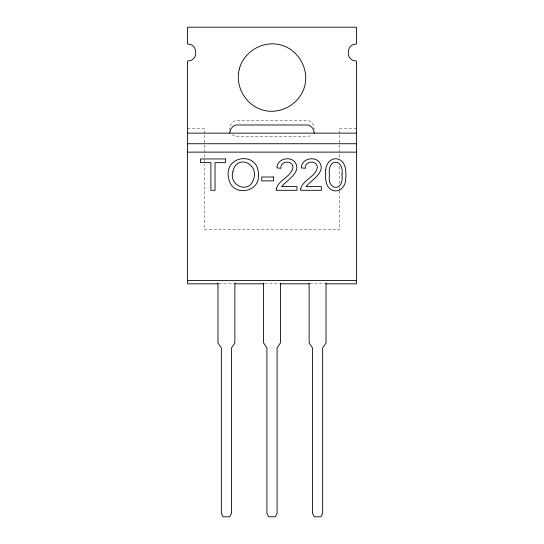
<?xml version="1.0" encoding="UTF-8"?>
<svg xmlns="http://www.w3.org/2000/svg" width="544" height="544" viewBox="0 0 544 544"><rect width="100%" height="100%" fill="white"/><g stroke="black" fill="none" stroke-linecap="round" stroke-linejoin="round"><path stroke-width="0.41" stroke-dasharray="2.72 2.04" d="M187.585 128.5L204.469 128.5L204.469 163.105M356.415 128.5L339.531 128.5L339.531 158.039M218.974 283.818L234.246 283.818M264.792 283.818L279.208 283.818M309.754 283.818L325.026 283.818M339.531 166.484L339.531 183.369M339.531 187.585L339.531 190.121M339.531 190.964L339.531 229.792L204.469 229.792L204.469 163.948M232.268 134.463A8.439 8.439 0 0 0 236.048 136.653L307.952 136.653A8.439 8.439 0 0 0 311.732 134.463M230.078 130.682A8.439 8.439 0 0 1 236.048 120.34L307.952 120.34A8.439 8.439 0 0 1 314.174 129.248"/><path stroke-width="0.82" d="M187.585 133.137L356.415 133.137M187.585 143.738L356.415 143.738M187.585 152.13L356.415 152.13M187.585 280.439L356.415 280.439M218.13 283.818L187.585 283.818L187.585 60.969C198.601 61.302 198.308 43.69 187.585 44.084L187.585 27.2L356.415 27.2L356.415 44.084C345.692 43.69 345.399 61.302 356.415 60.969L356.415 283.818L325.87 283.818M235.096 283.818L263.942 283.818M280.058 283.818L308.904 283.818M326.026 282.975L326.026 342.91L322.646 347.97L322.646 513.42L320.96 516.8L314.208 516.8L312.521 513.42L312.521 347.97L309.142 342.91L309.142 282.975M280.439 282.975L280.439 342.91L277.066 347.97L277.066 513.42L275.38 516.8L268.62 516.8L266.934 513.42L266.934 347.97L263.561 342.91L263.561 282.975M234.858 282.975L234.858 342.91L231.479 347.97L231.479 513.42L229.792 516.8L223.04 516.8L221.354 513.42L221.354 347.97L217.974 342.91L217.974 282.975M314.208 133.137A8.439 8.439 0 0 0 307.952 124.984L236.048 124.984A8.439 8.439 0 0 0 229.792 133.137M341.965 174.828C344.42 191.508 326.964 191.522 329.433 174.828C326.978 157.971 344.406 158.236 341.965 174.828M258.38 174.658C260.256 192.875 232.104 197.084 228.847 179.044C222.489 155.094 259.026 150.47 258.38 174.658M325.761 169.81C325.176 176.97 324.802 188.333 333.554 190.624C340.19 192.386 345.474 186.034 345.637 179.819C346.242 172.672 346.582 161.656 338.069 159.066C331.378 157.134 325.91 163.506 325.761 169.81M232.873 171.802C228.521 185.293 248.363 194.201 253.348 180.003C259.848 163.492 236.388 153.442 232.873 171.802M276.352 188.931L276.264 190.291L296.983 190.291L296.983 186.592L281.608 186.592C287.103 179.955 303.001 171.516 294.311 161.316C288.551 156.046 276.923 159.263 276.991 167.878L280.949 168.286C280.038 160.691 292.951 159.814 292.985 167.43C291.244 176.99 278.65 179.527 276.352 188.931M300.71 188.931L300.621 190.291L321.348 190.291L321.348 186.592L305.966 186.592C311.467 179.955 327.359 171.516 318.675 161.316C312.909 156.046 301.288 159.263 301.349 167.878L305.306 168.286C304.402 160.691 317.315 159.814 317.349 167.43C315.602 176.99 303.015 179.527 300.71 188.931M239.387 68.823C234.6 86.251 245.772 105.611 263.262 110.174C280.69 114.961 300.05 103.782 304.613 86.299C309.4 68.87 298.228 49.511 280.738 44.948C263.31 40.161 243.95 51.333 239.387 68.823M225.4 158.936L200.552 158.936L200.552 162.642L210.882 162.642L210.882 190.291L215.03 190.291L215.03 162.642L225.4 162.642L225.4 158.936M273.564 177.011L261.739 177.011L261.739 180.88L273.564 180.88L273.564 177.011"/></g></svg>
